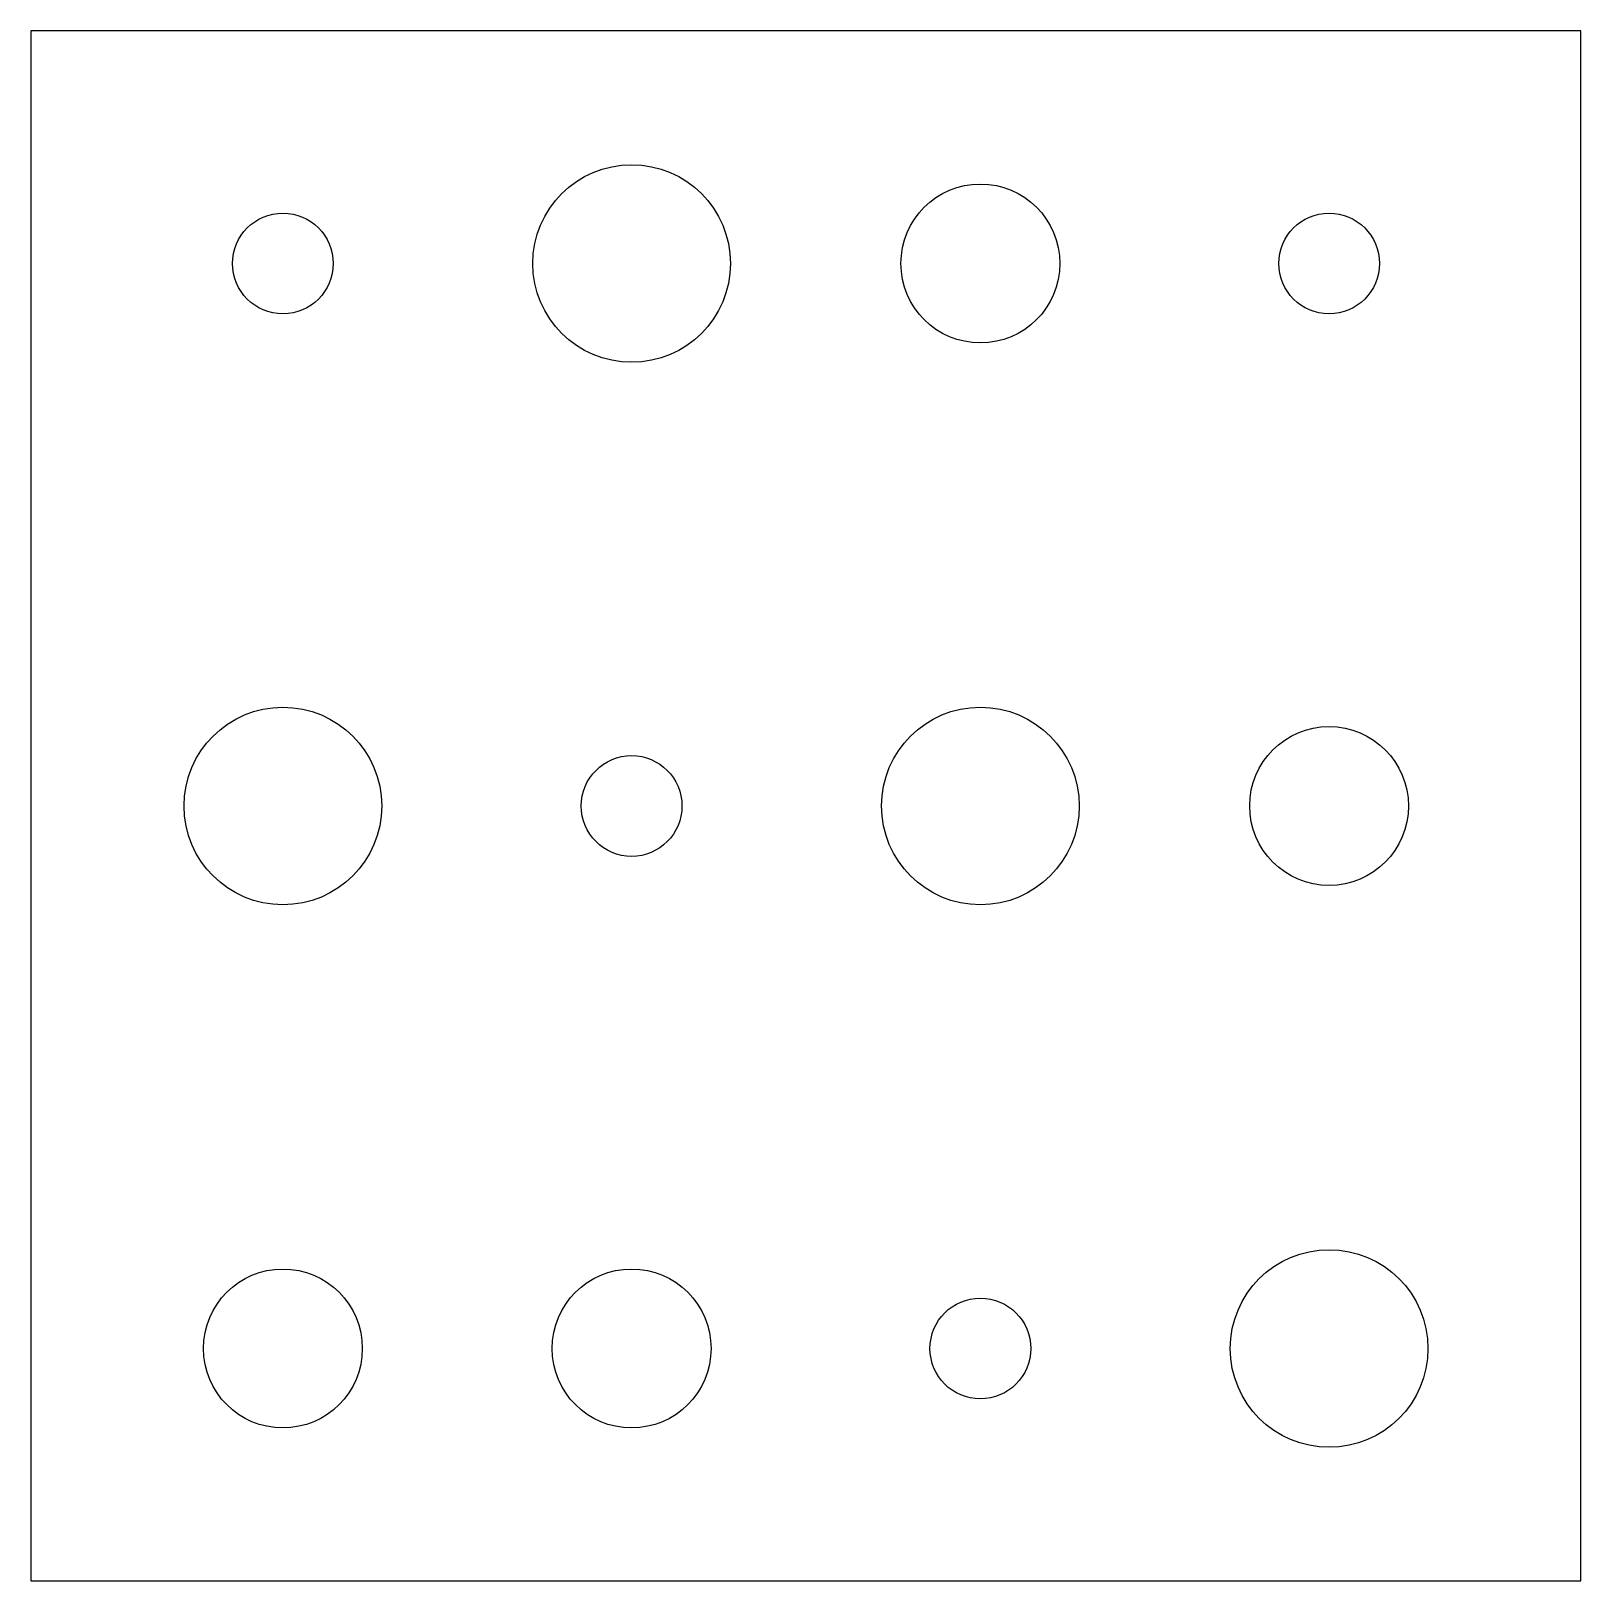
# Model space of a CAD drawing. Header units: millimetres. Extents: x 2017 to 2417, y 1597 to 1997.
import ezdxf

# ---------------------------------------------------------------- set-up
doc = ezdxf.new("R2010")
doc.units = ezdxf.units.MM

msp = doc.modelspace()

# ---------------------------------------------------------------- linework, layer by layer
for p, q in [((2417.11, 1997.46), (2017.11, 1997.46)), ((2017.11, 1997.46), (2017.11, 1597.46)), ((2417.11, 1597.46), (2417.11, 1997.46)), ((2017.11, 1597.46), (2417.11, 1597.46))]:
    msp.add_line(p, q)
at = {"color": 5}
for centre in [(2172.11, 1937.46), (2082.11, 1797.46), (2262.11, 1797.46), (2352.11, 1657.46)]:
    msp.add_circle(centre, 25.5, dxfattribs=at)
at = {"color": 1}
for centre in [(2262.11, 1937.46), (2352.11, 1797.46), (2082.11, 1657.46), (2172.11, 1657.46)]:
    msp.add_circle(centre, 20.5, dxfattribs=at)
at = {"color": 7}
for centre in [(2082.11, 1937.46), (2352.11, 1937.46), (2172.11, 1797.46), (2262.11, 1657.46)]:
    msp.add_circle(centre, 13, dxfattribs=at)

doc.saveas('drawing.dxf')
